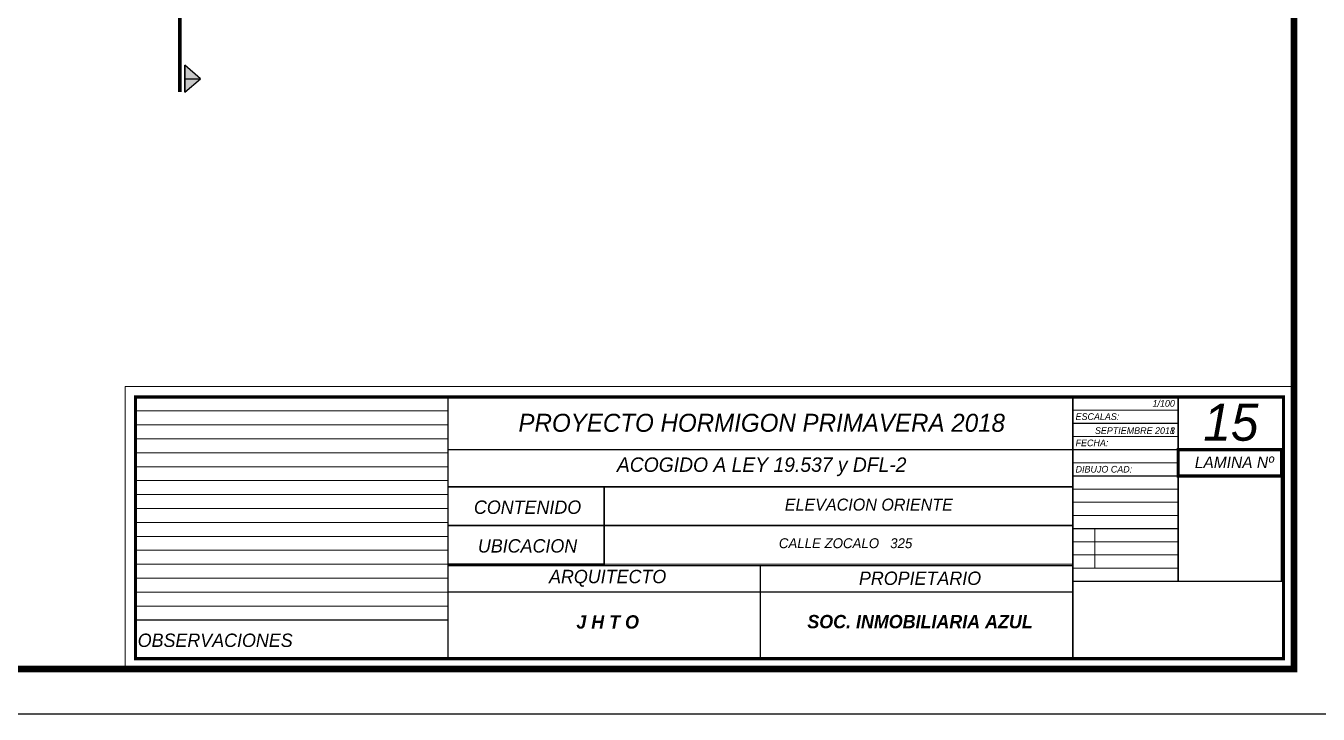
# Model space of a CAD drawing. Header units: millimetres. Extents: x 1217 to 2428, y 234 to 644.
# Drawn here: x 2129.4 to 2158.06, y 357.9 to 373.17 of the extents above; entities that cross this region are included whole.
import ezdxf

# ---------------------------------------------------------------- set-up
doc = ezdxf.new("R2010")
doc.units = ezdxf.units.MM
doc.linetypes.add('DASHDOTX2', pattern=[0.84, 0.4, -0.2, 0.04, -0.2])
doc.layers.get('0').update_dxf_attribs({"lineweight": 5})
doc.layers.add('0.1', color=251, linetype='Continuous')
doc.styles.get("Standard").update_dxf_attribs({"font": 'arial.ttf'})

msp = doc.modelspace()

# ---------------------------------------------------------------- hatches: boundary and pattern name
at = {"layer": '0.1', "ltscale": 3}
h = msp.add_hatch(color=256, dxfattribs=at)
h.dxf.hatch_style = 1
h.paths.add_polyline_path([(2133.27502, 372.00182), (2132.93067, 372.2989), (2132.93067, 372.00182)])
h.paths.add_polyline_path([(2133.27502, 372.00182), (2132.93067, 372.00182), (2132.93067, 371.70474)])

# ---------------------------------------------------------------- linework, layer by layer
for p, q in [((2138.76371, 364.93984), (2131.83597, 364.93984)), ((2138.76371, 362.56613), (2138.76371, 364.93984)), ((2138.76371, 364.93984), (2154.95596, 364.93984)), ((2154.95596, 363.18726), (2154.95596, 364.93984)), ((2154.95596, 364.93984), (2157.29274, 364.93984)), ((2157.29274, 360.85048), (2157.29274, 364.93984)), ((2138.76371, 364.63064), (2131.83597, 364.63064)), ((2138.76371, 364.32144), (2131.83597, 364.32144)), ((2138.76371, 364.28178), (2138.76371, 360.85048)), ((2152.61919, 364.35565), (2154.95596, 364.35565)), ((2138.76371, 364.01224), (2131.83597, 364.01224)), ((2152.61919, 364.06355), (2154.95596, 364.06355)), ((2138.76371, 363.70304), (2131.83597, 363.70304)), ((2152.61919, 363.77145), (2154.95596, 363.77145)), ((2154.95596, 363.77145), (2157.29274, 363.77145)), ((2152.61919, 363.47935), (2154.95596, 363.47935)), ((2138.76371, 363.39385), (2131.83597, 363.39385)), ((2152.61919, 363.18726), (2154.95596, 363.18726)), ((2154.95596, 360.85048), (2154.95596, 363.18726)), ((2154.95596, 363.18726), (2157.29274, 363.18726)), ((2138.76371, 363.08465), (2131.83597, 363.08465)), ((2152.61919, 362.89516), (2154.95596, 362.89516)), ((2138.76371, 362.77545), (2131.83597, 362.77545)), ((2138.76371, 360.85048), (2138.76371, 362.56613)), ((2138.76371, 362.56613), (2138.76371, 359.13483)), ((2152.61919, 362.60306), (2154.95596, 362.60306)), ((2157.29274, 359.13483), (2157.29274, 362.56613)), ((2138.76371, 362.46625), (2131.83597, 362.46625)), ((2138.76371, 362.46625), (2131.83597, 362.46625)), ((2152.61919, 362.31097), (2154.95596, 362.31097)), ((2138.76371, 362.15705), (2131.83597, 362.15705)), ((2152.61919, 362.01887), (2154.95596, 362.01887)), ((2153.11029, 361.14258), (2153.11029, 362.01887)), ((2138.76371, 361.84785), (2131.83597, 361.84785)), ((2152.61919, 361.72677), (2154.95596, 361.72677)), ((2138.76371, 361.53865), (2131.83597, 361.53865)), ((2152.61919, 361.43467), (2154.95596, 361.43467)), ((2138.76371, 361.22945), (2131.83597, 361.22945)), ((2141.74636, 361.22945), (2138.76371, 361.22945)), ((2141.74636, 361.22945), (2152.61919, 361.22945)), ((2152.61919, 361.14258), (2154.95596, 361.14258)), ((2138.76371, 360.92025), (2131.83597, 360.92025)), ((2138.76371, 360.61105), (2131.83597, 360.61105)), ((2152.61919, 360.61378), (2145.69145, 360.61378)), ((2138.76371, 360.30185), (2131.83597, 360.30185)), ((2138.76371, 359.99265), (2131.83597, 359.99265)), ((2138.76371, 359.99265), (2131.83597, 359.99265)), ((2138.76371, 359.13483), (2157.29274, 359.13483)), ((2152.61919, 359.13483), (2138.76371, 359.13483))]:
    msp.add_line(p, q)
for points in [[(2131.60436, 358.90321), (2157.52436, 358.90321), (2157.52436, 365.17145), (2131.60436, 365.17145)], [(2152.61919, 364.06355), (2154.95596, 364.06355), (2154.95596, 364.64774), (2152.61919, 364.64774)], [(2152.61919, 363.47935), (2154.95596, 363.47935), (2154.95596, 364.06355), (2152.61919, 364.06355)]]:
    msp.add_lwpolyline(points, close=True)
for points, const_width in [([(2131.83597, 359.13483), (2157.29274, 359.13483), (2157.29274, 364.93984), (2131.83597, 364.93984)], 0.06863), ([(2138.76371, 359.13483), (2131.83597, 359.13483), (2131.83597, 364.93984), (2138.76371, 364.93984)], 0.03431), ([(2131.83597, 359.99265), (2138.76371, 359.99265), (2138.76371, 364.93984), (2131.83597, 364.93984)], 0.03431), ([(2138.76371, 363.77145), (2152.61919, 363.77145), (2152.61919, 364.93984), (2138.76371, 364.93984)], 0.03431), ([(2152.61919, 364.35565), (2154.95596, 364.35565), (2154.95596, 364.93984), (2152.61919, 364.93984)], 0.03431), ([(2152.61919, 363.77145), (2154.95596, 363.77145), (2154.95596, 364.35565), (2152.61919, 364.35565)], 0.03431), ([(2154.95596, 363.18726), (2157.24939, 363.18726), (2157.24939, 363.77145), (2154.95596, 363.77145)], 0.06863), ([(2152.61919, 362.01887), (2154.95596, 362.01887), (2154.95596, 363.18726), (2152.61919, 363.18726)], 0.03431), ([(2154.95596, 360.85048), (2157.24939, 360.85048), (2157.24939, 363.18726), (2154.95596, 363.18726)], 0.03431), ([(2138.76371, 362.08728), (2142.22758, 362.08728), (2142.22758, 362.9451), (2138.76371, 362.9451)], 0.03431), ([(2138.76371, 361.22945), (2142.22758, 361.22945), (2142.22758, 362.9451), (2138.76371, 362.9451)], 0.03431), ([(2138.76371, 361.22945), (2142.22758, 361.22945), (2142.22758, 362.08728), (2138.76371, 362.08728)], 0.03431), ([(2152.61919, 360.85048), (2157.29274, 360.85048), (2157.29274, 359.13483), (2152.61919, 359.13483)], 0.03431), ([(2152.61919, 359.13483), (2157.29274, 359.13483), (2157.29274, 360.85048), (2152.61919, 360.85048)], 0.03431), ([(2138.76371, 359.13483), (2152.61919, 359.13483), (2152.61919, 360.61378), (2138.76371, 360.61378)], 0.03431), ([(2131.83597, 359.13483), (2138.76371, 359.13483), (2138.76371, 359.99265), (2131.83597, 359.99265)], 0.03431)]:
    msp.add_lwpolyline(points, close=True, dxfattribs=dict(const_width=const_width))
at = {"const_width": 0.03431}
for points in [[(2154.95596, 363.18726), (2154.95596, 364.93984), (2152.61919, 364.93984), (2152.61919, 363.18726)], [(2142.22758, 362.9451), (2152.61919, 362.9451)], [(2142.22758, 362.08728), (2152.61919, 362.08728)], [(2152.61919, 362.02351), (2152.61919, 360.85512)], [(2152.61919, 361.19798), (2138.76371, 361.19798)], [(2145.69145, 360.61378), (2145.69145, 361.19798)], [(2145.69145, 359.13483), (2145.69145, 360.61378)]]:
    msp.add_lwpolyline(points, dxfattribs=at)
at = {"layer": '0.1', "ltscale": 3}
msp.add_lwpolyline([(2098.52436, 357.90321), (2098.52436, 447.90321), (2158.52436, 447.90321), (2158.52436, 357.90321), (2098.52436, 357.90321)], dxfattribs=at)
at = {"layer": '0.1', "ltscale": 3, "const_width": 0.15}
msp.add_lwpolyline([(2099.52436, 358.90321), (2099.52436, 446.90321), (2157.52436, 446.90321), (2157.52436, 358.90321)], close=True, dxfattribs=at)
at = {"layer": '0.1', "color": 1, "linetype": 'DASHDOTX2', "ltscale": 1.5, "const_width": 0.08, "elevation": 0}
msp.add_lwpolyline([(2132.8138, 378.5207), (2132.8138, 371.70474), (2132.8138, 371.70474)], dxfattribs=at)
at = {"layer": '0.1', "ltscale": 3, "elevation": 0}
msp.add_lwpolyline([(2132.93067, 371.70474), (2132.93067, 372.2989), (2132.93067, 372.00182), (2133.27502, 372.00182), (2132.93067, 372.2989), (2132.93067, 371.70474), (2133.27502, 372.00182)], dxfattribs=at)

# ---------------------------------------------------------------- texts
for s, insert, char_height, width, attachment_point in [('{\\fCentury Gothic|b0|i1|c0|p34;\\C252;1/100}', (2154.88491, 364.79675), 0.1482323, 1.1738935, 6), ('{\\fCentury Gothic|b0|i1|c0|p34;PROYECTO HORMIGON PRIMAVERA 2018}', (2145.72114, 364.36456), 0.4, 16.0948265, 5), ('{\\fCentury Gothic|b0|i1|c0|p34;\\C0;ESCALAS:}', (2152.68193, 364.50465), 0.1482323, 3.6150046, 4), ('{\\fCentury Gothic|b0|i1|c0|p34;15}', (2156.12573, 364.37541), 0.8235127, 6.7062148, 5), ('{\\fCentury Gothic|b0|i1|c0|p34;\\C0;FECHA:}', (2152.68193, 363.92046), 0.1482323, 3.6150046, 4), ('{\\fCentury Gothic|b0|i1|c0|p34;\\C252;SEPTIEMBRE 2011}', (2154.88491, 364.19367), 0.1482323, 1.7872521, 6), ('{\\fCentury Gothic|b0|i1|c0|p34;\\C252;SEPTIEMBRE 2018}', (2154.88491, 364.19367), 0.1482323, 1.7872521, 6), ('{\\fCentury Gothic|b0|i1|c0|p34;ACOGIDO A LEY 19.537 y DFL-2}', (2145.72114, 363.39099), 0.32, 16.0948265, 5), ('{\\fCentury Gothic|b0|i1|c0|p34;\\C256;DIBUJO CAD:}', (2152.68193, 363.33626), 0.1482323, 3.6150046, 4), ('{\\fCentury Gothic|b0|i1|c0|p34;LAMINA Nº}', (2156.20154, 363.49001), 0.2573477, 2.0956921, 5), ('{\\fCentury Gothic|b0|i1|c0|p34;\\C252;CONTENIDO}', (2140.52834, 362.49303), 0.2964646, 7.2300091, 5), ('{\\fCentury Gothic|b0|i1|c0|p34;\\C252;ELEVACION ORIENTE}', (2149.96084, 362.68572), 0.2668181, 14.8817848, 3), ('{\\fCentury Gothic|b0|i1|c0|p34;\\C252;UBICACION}', (2140.52834, 361.63521), 0.2964646, 7.2300091, 5), ('{\\fCentury Gothic|b0|i1|c0|p34;\\C252;  CALLE ZOCALO   325}', (2149.06123, 361.80603), 0.22, 14.8817848, 3), ('{\\fCentury Gothic|b0|i1|c0|p34;ARQUITECTO}', (2142.30477, 360.91653), 0.2964646, 7.2300091, 5), ('{\\fCentury Gothic|b0|i1|c0|p34;PROPIETARIO}', (2149.2325, 360.91653), 0.2964646, 7.2300091, 5), ('{\\fCentury Gothic|b1|i1|c0|p34;J H T O}', (2142.30477, 359.94666), 0.2964646, 7.2300091, 5), ('{\\fCentury Gothic|b1|i1|c0|p34;SOC. INMOBILIARIA AZUL}', (2149.2325, 359.95452), 0.2964646, 7.2300091, 5), ('{\\fCentury Gothic|b0|i1|c0|p34;\\C252;OBSERVACIONES}', (2133.6006, 359.54058), 0.2964646, 7.2300091, 5)]:
    msp.add_mtext(s, dxfattribs=dict(insert=insert, char_height=char_height, width=width, attachment_point=attachment_point))
at = {"ltscale": 0.004, "insert": (2150.63586, 364.47293), "char_height": 0.0014476, "width": 0.0491809, "attachment_point": 7}
msp.add_mtext('{\\fVerdana|b0|i0|c0|p34;PAVIMEN TO HORMIGON}', dxfattribs=at)

doc.saveas('drawing.dxf')
